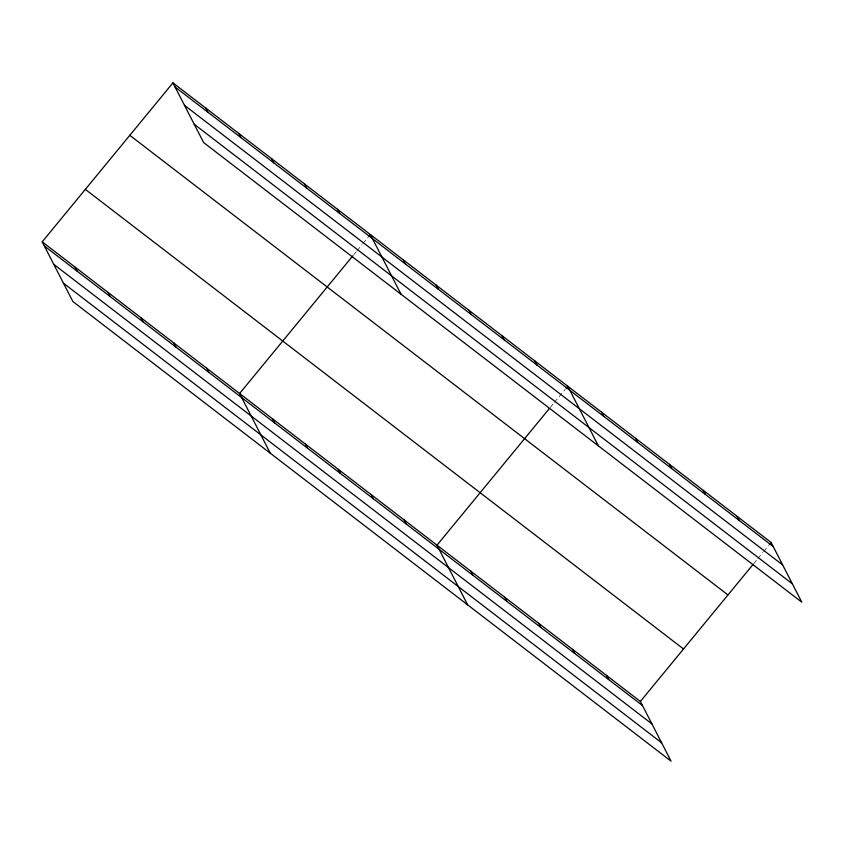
<?xml version="1.0" encoding="UTF-8"?>
<svg xmlns="http://www.w3.org/2000/svg" width="844" height="844" viewBox="0 0 844 844"><rect width="100%" height="100%" fill="white"/><g stroke="black" fill="none" stroke-linecap="round" stroke-linejoin="round"><path stroke-width="0.63" stroke-dasharray="4.22 3.17" d="M353.752 254.709L356.242 251.681M357.065 250.668L362.044 244.623M362.878 243.61L367.857 237.554M550.32 407.388L553.632 403.358M554.466 402.345L565.248 389.232M753.692 563.665L757.015 559.625M757.849 558.612L762.828 552.567M763.651 551.554L768.631 545.498"/><path stroke-width="1.27" d="M42.2 241.827L640.374 701.448L671.054 761.14L72.879 301.53L42.2 241.827L172.946 82.86L771.121 542.47L801.8 602.173L203.626 142.552L172.946 82.86M352.919 255.721L239.601 393.504L270.28 453.196M368.68 236.552L370.347 234.526L401.027 294.229M549.486 408.401L436.992 545.182L467.671 604.874M566.081 388.219L567.738 386.204L598.417 445.896M640.374 701.448L752.869 564.668M769.464 544.496L771.121 542.47M175.067 86.985L773.241 546.606M184.488 105.321L782.662 564.942M194.204 124.216L792.379 583.826M129.797 135.314L727.971 594.936M85.35 189.373L683.524 648.983M44.321 245.963L642.495 705.573M53.742 264.299L651.916 723.909M63.458 283.194L661.633 742.804M737.223 516.433L739.344 520.558M703.326 490.385L705.447 494.51M669.429 464.337L671.55 468.462M635.532 438.289L637.653 442.425M601.635 412.252L603.755 416.377M534.843 360.926L536.963 365.051M501.937 335.648L504.068 339.773M469.042 310.37L471.163 314.495M436.148 285.093L438.268 289.218M403.242 259.804L405.363 263.94M606.477 675.4L608.598 679.536M572.58 649.363L574.701 653.488M337.442 209.249L339.562 213.374M538.683 623.315L540.804 627.44M304.547 183.971L306.667 188.096M504.786 597.267L506.906 601.392M271.641 158.693L273.762 162.818M470.889 571.23L473.009 575.355M238.746 133.415L240.867 137.54M205.841 108.137L207.962 112.263M404.097 519.904L406.217 524.029M371.191 494.626L373.322 498.751M338.296 469.338L340.417 473.473M305.401 444.06L307.522 448.196M272.496 418.782L274.616 422.907M206.696 368.227L208.816 372.352M173.801 342.949L175.921 347.074M140.895 317.671L143.016 321.796M108 292.393L110.121 296.518M75.095 267.115L77.215 271.24"/></g></svg>
